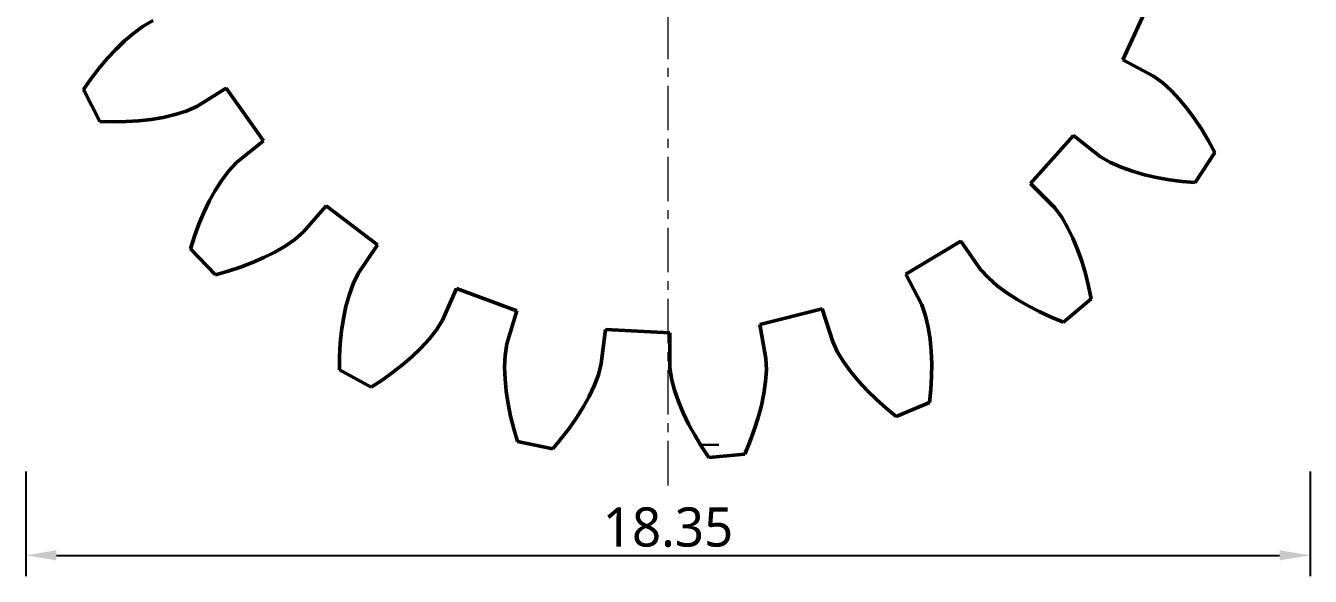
# Model space of a CAD drawing. Header units: millimetres. Extents: x 0 to 420, y 0 to 297.
# Drawn here: x 92 to 183.8, y 172.7 to 212 of the extents above; entities that cross this region are included whole.
import ezdxf

# ---------------------------------------------------------------- set-up
doc = ezdxf.new("R2010")
doc.units = ezdxf.units.MM
doc.linetypes.add('CENTER', pattern=[5.08, 3.175, -0.635, 0.635, -0.635])
doc.linetypes.add('DASHED', pattern=[1.524, 1.27, -0.254])
for name, color, linetype, lineweight in [('CENTER', 1, 'CENTER', 18), ('DIM', 3, 'CONTINUOUS', 18), ('HIDDEN', 8, 'DASHED', 25), ('VISIBLE', 7, 'CONTINUOUS', 50)]:
    doc.layers.add(name, color=color, linetype=linetype, lineweight=lineweight)
doc.styles.add('CJK', font='NotoSansCJK-Regular.ttc')
doc.dimstyles.new('GB', dxfattribs={"dimtxt": 2.8, "dimasz": 2.2, "dimexe": 1.5, "dimexo": 1, "dimgap": 0.6, "dimtad": 1, "dimlfac": 100, "dimzin": 12, "dimdsep": 46, "dimtxsty": 'CJK', "dimcen": 2.5, "dimazin": 3, "dimtfac": 0.5, "dimtmove": 2, "dimatfit": 3})

msp = doc.modelspace()

# ---------------------------------------------------------------- linework, layer by layer
at = {"layer": 'CENTER'}
msp.add_line((137.87867, 179.16334), (137.87867, 275.04612), dxfattribs=at)
at = {"layer": 'HIDDEN'}
for points in [[(172.29024, 213.77431), (170.37179, 209.58743)], [(99.72036, 211.4981), (100.40014, 211.99445)], [(100.40014, 211.99445), (101.11656, 212.40175)], [(99.06691, 210.94099), (99.72036, 211.4981)], [(97.82931, 209.67904), (98.43695, 210.33282)], [(98.43695, 210.33282), (99.06691, 210.94099)], [(97.24357, 208.98333), (97.82931, 209.67904)], [(170.37179, 209.58743), (172.54634, 208.42215)], [(96.67968, 208.24836), (97.24357, 208.98333)], [(172.54634, 208.42215), (173.21308, 207.9378)], [(96.13784, 207.47623), (96.67968, 208.24836)], [(97.30305, 205.17062), (96.13784, 207.47623)], [(106.31804, 207.55833), (104.22161, 206.25776)], [(108.98477, 203.80347), (106.31804, 207.55833)], [(173.21308, 207.9378), (173.83352, 207.36901)], [(173.83352, 207.36901), (174.42103, 206.74276)], [(174.42103, 206.74276), (174.97954, 206.06837)], [(102.66597, 205.6696), (101.82987, 205.47392)], [(103.46877, 205.92252), (102.66597, 205.6696)], [(104.22161, 206.25776), (103.46877, 205.92252)], [(174.97954, 206.06837), (175.5108, 205.35115)], [(98.24607, 205.14891), (97.30305, 205.17062)], [(99.17226, 205.167), (98.24607, 205.14891)], [(100.07981, 205.22597), (99.17226, 205.167)], [(100.96658, 205.32744), (100.07981, 205.22597)], [(101.82987, 205.47392), (100.96658, 205.32744)], [(175.5108, 205.35115), (176.01564, 204.59467)], [(107.06614, 202.25253), (108.98477, 203.80347)], [(166.83903, 204.18651), (163.77171, 200.75111)], [(168.77802, 202.66111), (166.83903, 204.18651)], [(176.01564, 204.59467), (176.4944, 203.80161)], [(176.4944, 203.80161), (176.94711, 202.97408)], [(176.94711, 202.97408), (175.533, 200.81217)], [(106.50161, 201.65216), (107.06614, 202.25253)], [(169.48896, 202.24432), (168.77802, 202.66111)], [(170.2587, 201.90378), (169.48896, 202.24432)], [(171.06789, 201.61644), (170.2587, 201.90378)], [(105.53813, 200.25253), (105.99833, 200.9775)], [(105.99833, 200.9775), (106.50161, 201.65216)], [(171.90957, 201.37497), (171.06789, 201.61644)], [(172.77957, 201.17562), (171.90957, 201.37497)], [(173.67495, 201.01621), (172.77957, 201.17562)], [(174.5934, 200.89535), (173.67495, 201.01621)], [(105.11542, 199.48569), (105.53813, 200.25253)], [(163.77171, 200.75111), (165.50618, 198.99664)], [(175.533, 200.81217), (174.5934, 200.89535)], [(104.72748, 198.68186), (105.11542, 199.48569)], [(113.46416, 199.15746), (111.84422, 197.29674)], [(117.11918, 196.35545), (113.46416, 199.15746)], [(104.37282, 197.8444), (104.72748, 198.68186)], [(165.50618, 198.99664), (166.00053, 198.33728)], [(166.00053, 198.33728), (166.42575, 197.61088)], [(104.05061, 196.97587), (104.37282, 197.8444)], [(111.84422, 197.29674), (111.22364, 196.75449)], [(166.42575, 197.61088), (166.80258, 196.83929)], [(103.76044, 196.07834), (104.05061, 196.97587)], [(111.22364, 196.75449), (110.53106, 196.27617)], [(158.80395, 196.63143), (154.8603, 194.25277)], [(160.20717, 194.60227), (158.80395, 196.63143)], [(166.80258, 196.83929), (167.13749, 196.03023)], [(105.55348, 194.21862), (103.76044, 196.07834)], [(109.00802, 195.44831), (108.19056, 195.08997)], [(109.78978, 195.84274), (109.00802, 195.44831)], [(110.53106, 196.27617), (109.78978, 195.84274)], [(115.74294, 194.30789), (117.11918, 196.35545)], [(167.13749, 196.03023), (167.43374, 195.18828)], [(107.34071, 194.76612), (106.461, 194.47583)], [(108.19056, 195.08997), (107.34071, 194.76612)], [(160.76368, 193.99445), (160.20717, 194.60227)], [(167.43374, 195.18828), (167.69317, 194.31661)], [(106.461, 194.47583), (105.55348, 194.21862)], [(115.38045, 193.56779), (115.74294, 194.30789)], [(154.8603, 194.25277), (156.00057, 192.065)], [(161.39884, 193.44216), (160.76368, 193.99445)], [(167.69317, 194.31661), (167.9169, 193.41767)], [(114.87232, 191.94636), (115.09839, 192.77476)], [(115.09839, 192.77476), (115.38045, 193.56779)], [(122.769, 193.23618), (121.76949, 190.98063)], [(127.08754, 191.63599), (122.769, 193.23618)], [(162.08739, 192.92907), (161.39884, 193.44216)], [(162.8205, 192.45023), (162.08739, 192.92907)], [(167.9169, 193.41767), (168.10558, 192.49346)], [(114.69442, 191.08899), (114.87232, 191.94636)], [(148.89895, 191.78039), (144.42938, 190.66981)], [(149.64173, 189.42777), (148.89895, 191.78039)], [(156.00057, 192.065), (156.27861, 191.28922)], [(163.59309, 192.00331), (162.8205, 192.45023)], [(164.40171, 191.58706), (163.59309, 192.00331)], [(168.10558, 192.49346), (166.11706, 190.84442)], [(114.56065, 190.20652), (114.69442, 191.08899)], [(121.76949, 190.98063), (121.33631, 190.27955)], [(126.37598, 189.27374), (127.08754, 191.63599)], [(156.27861, 191.28922), (156.47084, 190.46976)], [(165.24373, 191.20085), (164.40171, 191.58706)], [(166.11706, 190.84442), (165.24373, 191.20085)], [(114.46859, 189.30173), (114.56065, 190.20652)], [(121.33631, 190.27955), (120.81548, 189.61835)], [(133.40578, 190.32061), (133.11551, 187.87065)], [(138.00413, 190.06442), (133.40578, 190.32061)], [(134.00917, 190.28699), (134.01311, 190.28677)], [(134.0106, 190.28691), (134.00917, 190.28699)], [(134.02832, 190.28592), (134.0106, 190.28691)], [(134.01311, 190.28677), (134.03585, 190.2855)], [(134.06617, 190.28381), (134.02832, 190.28592)], [(134.03585, 190.2855), (134.07868, 190.28312)], [(134.12396, 190.2806), (134.06617, 190.28381)], [(134.07868, 190.28312), (134.14137, 190.27963)], [(134.20138, 190.27628), (134.12396, 190.2806)], [(134.14137, 190.27963), (134.2236, 190.27504)], [(134.29799, 190.2709), (134.20138, 190.27628)], [(134.2236, 190.27504), (134.3249, 190.2694)], [(134.41329, 190.26448), (134.29799, 190.2709)], [(134.3249, 190.2694), (134.44475, 190.26272)], [(134.54664, 190.25705), (134.41329, 190.26448)], [(134.44475, 190.26272), (134.58248, 190.25505)], [(134.69734, 190.24865), (134.54664, 190.25705)], [(134.58248, 190.25505), (134.73736, 190.24642)], [(134.86456, 190.23933), (134.69734, 190.24865)], [(134.73736, 190.24642), (134.90855, 190.23688)], [(135.04741, 190.22915), (134.86456, 190.23933)], [(134.90855, 190.23688), (135.09513, 190.22649)], [(135.24489, 190.21814), (135.04741, 190.22915)], [(135.09513, 190.22649), (135.29608, 190.21529)], [(135.45595, 190.20639), (135.24489, 190.21814)], [(135.29608, 190.21529), (135.51033, 190.20336)], [(135.67943, 190.19393), (135.45595, 190.20639)], [(135.51033, 190.20336), (135.73672, 190.19074)], [(135.91414, 190.18086), (135.67943, 190.19393)], [(135.73672, 190.19074), (135.97403, 190.17752)], [(136.15881, 190.16723), (135.91414, 190.18086)], [(135.97403, 190.17752), (136.22097, 190.16376)], [(136.41212, 190.15311), (136.15881, 190.16723)], [(136.22097, 190.16376), (136.47621, 190.14954)], [(136.6727, 190.1386), (136.41212, 190.15311)], [(136.47621, 190.14954), (136.73838, 190.13494)], [(136.93915, 190.12375), (136.6727, 190.1386)], [(136.73838, 190.13494), (137.00606, 190.12002)], [(137.21001, 190.10866), (136.93915, 190.12375)], [(137.00606, 190.12002), (137.2778, 190.10488)], [(137.48385, 190.0934), (137.21001, 190.10866)], [(137.2778, 190.10488), (137.55214, 190.0896)], [(137.75917, 190.07807), (137.48385, 190.0934)], [(137.55214, 190.0896), (137.77817, 190.07701)], [(137.82045, 190.07465), (137.75917, 190.07807)], [(137.77817, 190.07701), (138.00413, 190.06442)], [(137.88171, 190.07124), (137.82045, 190.07465)], [(137.94294, 190.06783), (137.88171, 190.07124)], [(138.00413, 190.06442), (137.94294, 190.06783)], [(138.01229, 188.83081), (138.00413, 190.06442)], [(138.00413, 190.06442), (138.00821, 189.44759)], [(138.02046, 187.59738), (138.00413, 190.06442)], [(144.42938, 190.66981), (144.87414, 188.24314)], [(156.47084, 190.46976), (156.60348, 189.62137)], [(114.41671, 188.37682), (114.46859, 189.30173)], [(120.81548, 189.61835), (120.23489, 188.98568)], [(126.24773, 188.45967), (126.37598, 189.27374)], [(138.00821, 189.44759), (138.01229, 188.83081)], [(149.99435, 188.68292), (149.64173, 189.42777)], [(156.60348, 189.62137), (156.68504, 188.74955)], [(114.40398, 187.43363), (114.41671, 188.37682)], [(119.60412, 188.37834), (118.9286, 187.79497)], [(120.23489, 188.98568), (119.60412, 188.37834)], [(126.21196, 187.61873), (126.24773, 188.45967)], [(138.01638, 188.21407), (138.01229, 188.83081)], [(138.01229, 188.83081), (138.02046, 187.59738)], [(138.02046, 187.59738), (138.01638, 188.21407)], [(144.87414, 188.24314), (144.91116, 187.41987)], [(150.4385, 187.96795), (149.99435, 188.68292)], [(156.68504, 188.74955), (156.71996, 187.85768)], [(116.66551, 186.18503), (114.40398, 187.43363)], [(118.21197, 187.23501), (117.4569, 186.69832)], [(118.9286, 187.79497), (118.21197, 187.23501)], [(126.24011, 186.7605), (126.21196, 187.61873)], [(133.11551, 187.87065), (132.90822, 187.07304)], [(138.04984, 187.39326), (138.02046, 187.59738)], [(138.02046, 187.59738), (138.04984, 187.39326)], [(138.13786, 186.78168), (138.02046, 187.59738)], [(138.0792, 187.18926), (138.04984, 187.39326)], [(138.04984, 187.39326), (138.0792, 187.18926)], [(138.10854, 186.9854), (138.0792, 187.18926)], [(138.0792, 187.18926), (138.10854, 186.9854)], [(144.91116, 187.41987), (144.8533, 186.58016)], [(150.94522, 187.2747), (150.4385, 187.96795)], [(151.50462, 186.60105), (150.94522, 187.2747)], [(156.71996, 187.85768), (156.71094, 186.94827)], [(117.4569, 186.69832), (116.66551, 186.18503)], [(126.32283, 185.88878), (126.24011, 186.7605)], [(132.60543, 186.28769), (132.23711, 185.512)], [(132.90822, 187.07304), (132.60543, 186.28769)], [(138.13786, 186.78168), (138.10854, 186.9854)], [(138.10854, 186.9854), (138.13786, 186.78168)], [(138.19143, 186.5776), (138.13786, 186.78168)], [(138.13786, 186.78168), (138.19143, 186.5776)], [(138.35155, 185.96756), (138.13786, 186.78168)], [(138.24491, 186.37386), (138.19143, 186.5776)], [(138.19143, 186.5776), (138.24491, 186.37386)], [(138.29828, 186.1705), (138.24491, 186.37386)], [(138.24491, 186.37386), (138.29828, 186.1705)], [(144.8533, 186.58016), (144.72999, 185.73037)], [(152.11116, 185.94625), (151.50462, 186.60105)], [(156.71094, 186.94827), (156.65977, 186.02331)], [(126.45511, 185.00609), (126.32283, 185.88878)], [(132.23711, 185.512), (131.81338, 184.74572)], [(138.35155, 185.96756), (138.29828, 186.1705)], [(138.29828, 186.1705), (138.35155, 185.96756)], [(138.4219, 185.76349), (138.35155, 185.96756)], [(138.35155, 185.96756), (138.4219, 185.76349)], [(138.63142, 185.15575), (138.35155, 185.96756)], [(138.49201, 185.56012), (138.4219, 185.76349)], [(138.4219, 185.76349), (138.49201, 185.56012)], [(138.56186, 185.35751), (138.49201, 185.56012)], [(138.49201, 185.56012), (138.56186, 185.35751)], [(138.63142, 185.15575), (138.56186, 185.35751)], [(138.56186, 185.35751), (138.63142, 185.15575)], [(144.72999, 185.73037), (144.55095, 184.87323)], [(152.76116, 185.31015), (152.11116, 185.94625)], [(156.65977, 186.02331), (156.56765, 185.08455)], [(126.63383, 184.11436), (126.45511, 185.00609)], [(131.81338, 184.74572), (131.33983, 183.98916)], [(138.71624, 184.95161), (138.63142, 185.15575)], [(138.63142, 185.15575), (138.71624, 184.95161)], [(138.9674, 184.34715), (138.63142, 185.15575)], [(138.80054, 184.74872), (138.71624, 184.95161)], [(138.71624, 184.95161), (138.80054, 184.74872)], [(138.88428, 184.5472), (138.80054, 184.74872)], [(138.80054, 184.74872), (138.88428, 184.5472)], [(138.9674, 184.34715), (138.88428, 184.5472)], [(138.88428, 184.5472), (138.9674, 184.34715)], [(144.55095, 184.87323), (144.32144, 184.0107)], [(153.45193, 184.69292), (152.76116, 185.31015)], [(154.18141, 184.0949), (153.45193, 184.69292)], [(156.56765, 185.08455), (154.18141, 184.0949)], [(126.85688, 183.21525), (126.63383, 184.11436)], [(131.33983, 183.98916), (130.82008, 183.24284)], [(139.06564, 184.14272), (138.9674, 184.34715)], [(138.9674, 184.34715), (139.06564, 184.14272)], [(139.35399, 183.54266), (138.9674, 184.34715)], [(139.16287, 183.94039), (139.06564, 184.14272)], [(139.06564, 184.14272), (139.16287, 183.94039)], [(139.25901, 183.74032), (139.16287, 183.94039)], [(139.16287, 183.94039), (139.25901, 183.74032)], [(139.35399, 183.54266), (139.25901, 183.74032)], [(139.25901, 183.74032), (139.35399, 183.54266)], [(139.46531, 183.33743), (139.35399, 183.54266)], [(139.35399, 183.54266), (139.46531, 183.33743)], [(139.78761, 182.74323), (139.35399, 183.54266)], [(144.32144, 184.0107), (144.04477, 183.14434)], [(127.12272, 182.31022), (126.85688, 183.21525)], [(130.82008, 183.24284), (130.25675, 182.50744)], [(139.57477, 183.13563), (139.46531, 183.33743)], [(139.46531, 183.33743), (139.57477, 183.13563)], [(139.68224, 182.93749), (139.57477, 183.13563)], [(139.57477, 183.13563), (139.68224, 182.93749)], [(139.78761, 182.74323), (139.68224, 182.93749)], [(139.68224, 182.93749), (139.78761, 182.74323)], [(139.90549, 182.54763), (139.78761, 182.74323)], [(139.78761, 182.74323), (139.89384, 182.56696)], [(140.26577, 181.9498), (139.78761, 182.74323)], [(144.04477, 183.14434), (143.72323, 182.27557)], [(129.65182, 181.78369), (127.12272, 182.31022)], [(130.25675, 182.50744), (129.65182, 181.78369)], [(139.89384, 182.56696), (139.99759, 182.3948)], [(140.0203, 182.35712), (139.90549, 182.54763)], [(139.99759, 182.3948), (140.09874, 182.22695)], [(140.19718, 182.06361), (140.0203, 182.35712)], [(140.09874, 182.22695), (140.19718, 182.06361)], [(140.39562, 182.06361), (140.19718, 182.06361)], [(140.19718, 182.06361), (140.39562, 182.06361)], [(140.78656, 181.16334), (140.26577, 181.9498)], [(140.58044, 182.06361), (140.39562, 182.06361)], [(140.39562, 182.06361), (140.58044, 182.06361)], [(140.75066, 182.06361), (140.58044, 182.06361)], [(140.58044, 182.06361), (140.75066, 182.06361)], [(140.90542, 182.06361), (140.75066, 182.06361)], [(140.75066, 182.06361), (140.90542, 182.06361)], [(141.04391, 182.06361), (140.90542, 182.06361)], [(140.90542, 182.06361), (141.04391, 182.06361)], [(141.16542, 182.06361), (141.04391, 182.06361)], [(141.04391, 182.06361), (141.16542, 182.06361)], [(141.26931, 182.06361), (141.16542, 182.06361)], [(141.16542, 182.06361), (141.26931, 182.06361)], [(141.35506, 182.06361), (141.26931, 182.06361)], [(141.26931, 182.06361), (141.35506, 182.06361)], [(141.42222, 182.06361), (141.35506, 182.06361)], [(141.35506, 182.06361), (141.42222, 182.06361)], [(141.47044, 182.06361), (141.42222, 182.06361)], [(141.42222, 182.06361), (141.47044, 182.06361)], [(141.49947, 182.06361), (141.47044, 182.06361)], [(141.47044, 182.06361), (141.49947, 182.06361)], [(141.50917, 182.06361), (141.49947, 182.06361)], [(141.49947, 182.06361), (141.50917, 182.06361)], [(143.72323, 182.27557), (143.35849, 181.40567)], [(143.35849, 181.40567), (140.78656, 181.16334)]]:
    msp.add_lwpolyline(points, dxfattribs=at)
at = {"layer": 'VISIBLE'}
for points in [[(172.29024, 213.77431), (170.37179, 209.58743)], [(99.72036, 211.4981), (100.40014, 211.99445)], [(100.40014, 211.99445), (101.11656, 212.40175)], [(99.06691, 210.94099), (99.72036, 211.4981)], [(97.82931, 209.67904), (98.43695, 210.33282)], [(98.43695, 210.33282), (99.06691, 210.94099)], [(97.24357, 208.98333), (97.82931, 209.67904)], [(170.37179, 209.58743), (172.54634, 208.42215)], [(96.67968, 208.24836), (97.24357, 208.98333)], [(172.54634, 208.42215), (173.21308, 207.9378)], [(96.13784, 207.47623), (96.67968, 208.24836)], [(97.30305, 205.17062), (96.13784, 207.47623)], [(106.31804, 207.55833), (104.22161, 206.25776)], [(108.98477, 203.80347), (106.31804, 207.55833)], [(173.21308, 207.9378), (173.83352, 207.36901)], [(173.83352, 207.36901), (174.42103, 206.74276)], [(174.42103, 206.74276), (174.97954, 206.06837)], [(102.66597, 205.6696), (101.82987, 205.47392)], [(103.46877, 205.92252), (102.66597, 205.6696)], [(104.22161, 206.25776), (103.46877, 205.92252)], [(174.97954, 206.06837), (175.5108, 205.35115)], [(98.24607, 205.14891), (97.30305, 205.17062)], [(99.17226, 205.167), (98.24607, 205.14891)], [(100.07981, 205.22597), (99.17226, 205.167)], [(100.96658, 205.32744), (100.07981, 205.22597)], [(101.82987, 205.47392), (100.96658, 205.32744)], [(175.5108, 205.35115), (176.01564, 204.59467)], [(107.06614, 202.25253), (108.98477, 203.80347)], [(166.83903, 204.18651), (163.77171, 200.75111)], [(168.77802, 202.66111), (166.83903, 204.18651)], [(176.01564, 204.59467), (176.4944, 203.80161)], [(176.4944, 203.80161), (176.94711, 202.97408)], [(176.94711, 202.97408), (175.533, 200.81217)], [(106.50161, 201.65216), (107.06614, 202.25253)], [(169.48896, 202.24432), (168.77802, 202.66111)], [(170.2587, 201.90378), (169.48896, 202.24432)], [(171.06789, 201.61644), (170.2587, 201.90378)], [(105.53813, 200.25253), (105.99833, 200.9775)], [(105.99833, 200.9775), (106.50161, 201.65216)], [(171.90957, 201.37497), (171.06789, 201.61644)], [(172.77957, 201.17562), (171.90957, 201.37497)], [(173.67495, 201.01621), (172.77957, 201.17562)], [(174.5934, 200.89535), (173.67495, 201.01621)], [(105.11542, 199.48569), (105.53813, 200.25253)], [(163.77171, 200.75111), (165.50618, 198.99664)], [(175.533, 200.81217), (174.5934, 200.89535)], [(104.72748, 198.68186), (105.11542, 199.48569)], [(113.46416, 199.15746), (111.84422, 197.29674)], [(117.11918, 196.35545), (113.46416, 199.15746)], [(104.37282, 197.8444), (104.72748, 198.68186)], [(165.50618, 198.99664), (166.00053, 198.33728)], [(166.00053, 198.33728), (166.42575, 197.61088)], [(104.05061, 196.97587), (104.37282, 197.8444)], [(111.84422, 197.29674), (111.22364, 196.75449)], [(166.42575, 197.61088), (166.80258, 196.83929)], [(103.76044, 196.07834), (104.05061, 196.97587)], [(111.22364, 196.75449), (110.53106, 196.27617)], [(158.80395, 196.63143), (154.8603, 194.25277)], [(160.20717, 194.60227), (158.80395, 196.63143)], [(166.80258, 196.83929), (167.13749, 196.03023)], [(105.55348, 194.21862), (103.76044, 196.07834)], [(109.00802, 195.44831), (108.19056, 195.08997)], [(109.78978, 195.84274), (109.00802, 195.44831)], [(110.53106, 196.27617), (109.78978, 195.84274)], [(115.74294, 194.30789), (117.11918, 196.35545)], [(167.13749, 196.03023), (167.43374, 195.18828)], [(107.34071, 194.76612), (106.461, 194.47583)], [(108.19056, 195.08997), (107.34071, 194.76612)], [(160.76368, 193.99445), (160.20717, 194.60227)], [(167.43374, 195.18828), (167.69317, 194.31661)], [(106.461, 194.47583), (105.55348, 194.21862)], [(115.38045, 193.56779), (115.74294, 194.30789)], [(154.8603, 194.25277), (156.00057, 192.065)], [(161.39884, 193.44216), (160.76368, 193.99445)], [(167.69317, 194.31661), (167.9169, 193.41767)], [(114.87232, 191.94636), (115.09839, 192.77476)], [(115.09839, 192.77476), (115.38045, 193.56779)], [(122.769, 193.23618), (121.76949, 190.98063)], [(127.08754, 191.63599), (122.769, 193.23618)], [(162.08739, 192.92907), (161.39884, 193.44216)], [(162.8205, 192.45023), (162.08739, 192.92907)], [(167.9169, 193.41767), (168.10558, 192.49346)], [(114.69442, 191.08899), (114.87232, 191.94636)], [(148.89895, 191.78039), (144.42938, 190.66981)], [(149.64173, 189.42777), (148.89895, 191.78039)], [(156.00057, 192.065), (156.27861, 191.28922)], [(163.59309, 192.00331), (162.8205, 192.45023)], [(164.40171, 191.58706), (163.59309, 192.00331)], [(168.10558, 192.49346), (166.11706, 190.84442)], [(114.56065, 190.20652), (114.69442, 191.08899)], [(121.76949, 190.98063), (121.33631, 190.27955)], [(126.37598, 189.27374), (127.08754, 191.63599)], [(156.27861, 191.28922), (156.47084, 190.46976)], [(165.24373, 191.20085), (164.40171, 191.58706)], [(166.11706, 190.84442), (165.24373, 191.20085)], [(114.46859, 189.30173), (114.56065, 190.20652)], [(121.33631, 190.27955), (120.81548, 189.61835)], [(133.40578, 190.32061), (133.11551, 187.87065)], [(138.00413, 190.06442), (133.40578, 190.32061)], [(138.02046, 187.59738), (138.00413, 190.06442)], [(144.42938, 190.66981), (144.87414, 188.24314)], [(156.47084, 190.46976), (156.60348, 189.62137)], [(114.41671, 188.37682), (114.46859, 189.30173)], [(120.81548, 189.61835), (120.23489, 188.98568)], [(126.24773, 188.45967), (126.37598, 189.27374)], [(149.99435, 188.68292), (149.64173, 189.42777)], [(156.60348, 189.62137), (156.68504, 188.74955)], [(114.40398, 187.43363), (114.41671, 188.37682)], [(119.60412, 188.37834), (118.9286, 187.79497)], [(120.23489, 188.98568), (119.60412, 188.37834)], [(126.21196, 187.61873), (126.24773, 188.45967)], [(144.87414, 188.24314), (144.91116, 187.41987)], [(150.4385, 187.96795), (149.99435, 188.68292)], [(156.68504, 188.74955), (156.71996, 187.85768)], [(116.66551, 186.18503), (114.40398, 187.43363)], [(118.21197, 187.23501), (117.4569, 186.69832)], [(118.9286, 187.79497), (118.21197, 187.23501)], [(126.24011, 186.7605), (126.21196, 187.61873)], [(133.11551, 187.87065), (132.90822, 187.07304)], [(138.13786, 186.78168), (138.02046, 187.59738)], [(144.91116, 187.41987), (144.8533, 186.58016)], [(150.94522, 187.2747), (150.4385, 187.96795)], [(151.50462, 186.60105), (150.94522, 187.2747)], [(156.71996, 187.85768), (156.71094, 186.94827)], [(117.4569, 186.69832), (116.66551, 186.18503)], [(126.32283, 185.88878), (126.24011, 186.7605)], [(132.60543, 186.28769), (132.23711, 185.512)], [(132.90822, 187.07304), (132.60543, 186.28769)], [(138.35155, 185.96756), (138.13786, 186.78168)], [(144.8533, 186.58016), (144.72999, 185.73037)], [(152.11116, 185.94625), (151.50462, 186.60105)], [(156.71094, 186.94827), (156.65977, 186.02331)], [(126.45511, 185.00609), (126.32283, 185.88878)], [(132.23711, 185.512), (131.81338, 184.74572)], [(138.63142, 185.15575), (138.35155, 185.96756)], [(144.72999, 185.73037), (144.55095, 184.87323)], [(152.76116, 185.31015), (152.11116, 185.94625)], [(156.65977, 186.02331), (156.56765, 185.08455)], [(126.63383, 184.11436), (126.45511, 185.00609)], [(131.81338, 184.74572), (131.33983, 183.98916)], [(138.9674, 184.34715), (138.63142, 185.15575)], [(144.55095, 184.87323), (144.32144, 184.0107)], [(153.45193, 184.69292), (152.76116, 185.31015)], [(154.18141, 184.0949), (153.45193, 184.69292)], [(156.56765, 185.08455), (154.18141, 184.0949)], [(126.85688, 183.21525), (126.63383, 184.11436)], [(131.33983, 183.98916), (130.82008, 183.24284)], [(139.35399, 183.54266), (138.9674, 184.34715)], [(139.78761, 182.74323), (139.35399, 183.54266)], [(144.32144, 184.0107), (144.04477, 183.14434)], [(127.12272, 182.31022), (126.85688, 183.21525)], [(130.82008, 183.24284), (130.25675, 182.50744)], [(140.26577, 181.9498), (139.78761, 182.74323)], [(144.04477, 183.14434), (143.72323, 182.27557)], [(129.65182, 181.78369), (127.12272, 182.31022)], [(130.25675, 182.50744), (129.65182, 181.78369)], [(140.78656, 181.16334), (140.26577, 181.9498)], [(143.72323, 182.27557), (143.35849, 181.40567)], [(143.35849, 181.40567), (140.78656, 181.16334)]]:
    msp.add_lwpolyline(points, dxfattribs=at)

# ---------------------------------------------------------------- dimensions: what is measured, and where the dimension line sits
at = {"layer": 'DIM'}
msp.add_linear_dim(base=(92, 174.16334), p1=(92, 181.16334), p2=(183.75733, 181.16334), text='18.35', dimstyle='GB', dxfattribs=at).render()

doc.saveas('drawing.dxf')
